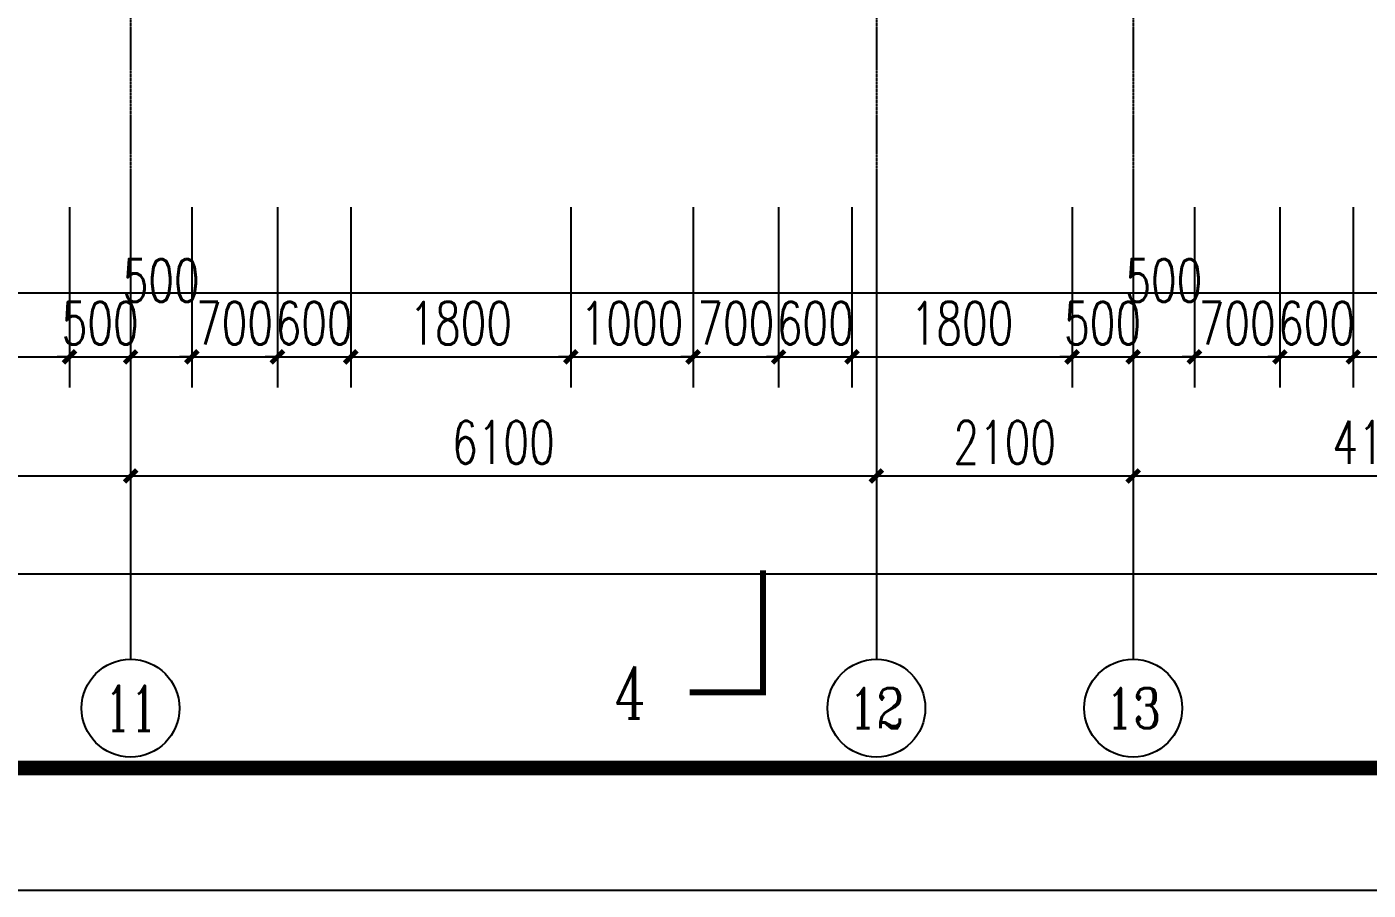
# Model space of a CAD drawing. Header units: millimetres. Extents: x 0 to 118900, y 0 to 84100.
# Drawn here: x 69249 to 80220, y 0 to 7066 of the extents above; entities that cross this region are included whole.
import ezdxf
from ezdxf.enums import TextEntityAlignment as Align

# ---------------------------------------------------------------- set-up
doc = ezdxf.new("R2010")
doc.units = ezdxf.units.MM
doc.linetypes.add('DOTE', pattern=[2.42, 2, -0.2, 0.02, -0.2])
for name, color, linetype in [('AXIS', 3, 'Continuous'), ('AXIS_TEXT', 7, 'Continuous'), ('DIM_SYMB', 3, 'Continuous'), ('DOTE', 1, 'DOTE'), ('PUB_DIM', 3, 'Continuous'), ('PUB_TEXT', 7, 'Continuous'), ('RD-侧石线', 9, 'Continuous'), ('图框', 7, 'Continuous')]:
    doc.layers.add(name, color=color, linetype=linetype)
doc.styles.add('_TCH_AXIS', font='COMPLEX', dxfattribs={"bigfont": 'GBCBIG'})
doc.styles.add('_TCH_LABEL', font='COMPLEX', dxfattribs={"bigfont": 'GBCBIG'})
doc.styles.add('COMPLEX', font='COMPLEX')
doc.styles.add('DIM_FONT', font='SIMPLEX', dxfattribs={"width": 0.7, "bigfont": 'GBCBIG'})
doc.styles.add('TKZ1_tjhts.shx', font='tjromant.shx', dxfattribs={"bigfont": 'tjhts.shx'})
doc.dimstyles.new('_TCH_ARCH&&100', dxfattribs={"dimtxt": 350, "dimasz": 100, "dimexe": 250, "dimexo": 300, "dimgap": 100, "dimtad": 1, "dimdec": 0, "dimzin": 0, "dimdsep": 46, "dimtxsty": 'DIM_FONT', "dimblk": 'ARCHTICK', "dimcen": 0.09, "dimclrt": 7, "dimazin": 2, "dimtfac": 1, "dimtdec": 0, "dimtix": 1, "dimtmove": 2, "dimatfit": 3, "dimldrblk": 'ARCHTICK', "dimfxl": 1, "dimtolj": 1, "dimtzin": 0, "dimarcsym": 0})

# ---------------------------------------------------------------- blocks, each defined once
blk = doc.blocks.new('TJAD_TK_A0_A')
at = {"layer": '图框'}
blk.add_line((-0.12, 0.06), (1188.88, 0.06), dxfattribs=at)
at = {"layer": '图框', "const_width": 1.2}
blk.add_lwpolyline([(1178.88, 10.06), (1178.88, 831.06), (24.88, 831.06), (24.88, 10.06)], close=True, dxfattribs=at)
at = {"style": 'TKZ1_tjhts.shx'}
for tag, p, height, flags in [('ClientChinese_001', (977.79, 443.57), 5, 8), ('ClientChinese_002', (1013.71, 434.65), 5, 8), ('DescriptionChineseA_001', (1089.55, 425.89), 3.6, 8), ('RevA', (1115.23, 424.56), 3, 8), ('ProjectNameChinese_001', (992.73, 296.22), 5, 8), ('SubProjectChinese_001', (1095.02, 282.68), 3, 8), ('SubProjectNo', (1158.66, 271.34), 3, 8), ('ApprovedBy', (1120.43, 250.26), 3.6, 8), ('ApprovedBySignPos', (1139.55, 247.78), 3.6, 9), ('ReviewedBy', (1120.43, 240.36), 3.6, 8), ('ReviewedBySignPos', (1139.55, 238.08), 3.6, 9), ('CheckedBy', (1120.43, 230.63), 3.6, 8), ('CheckedBySignPos', (1138.96, 228.13), 3.6, 9), ('PrincipalInCharge1', (1120.43, 219.88), 3.6, 8), ('PrincipalInCharge1SignPos', (1138.79, 217.18), 3.6, 9), ('PrincipalInCharge2', (1120.43, 210.44), 3.6, 8), ('PrincipalInCharge2SignPos', (1138.61, 207.69), 3.6, 9), ('DisciplineResponsible1', (1120.43, 200.15), 3.6, 8), ('DisciplineResponsible1SignPos', (1139.16, 197.4), 3.6, 9), ('DisciplineResponsible2', (1120.43, 190.13), 3.6, 8), ('DisciplineResponsible2SignPos', (1138.95, 187.58), 3.6, 9), ('DesignedBy1', (1120.43, 180.47), 3.6, 8), ('DesignedBy1SignPos', (1138.5, 177.67), 3.6, 9), ('DesignedBy2', (1120.43, 169.78), 3.6, 8), ('DesignedBy2SignPos', (1138.65, 167.23), 3.6, 9), ('DrawnBy', (1120.43, 160.19), 3.6, 8), ('DrawnBySignPos', (1138.65, 157.82), 3.6, 9), ('DisciplineChinese', (1119.24, 125.84), 3.6, 8), ('StageChinese', (1158.76, 125.37), 3.6, 8), ('DisciplineEnglish', (1119.42, 122.2), 2.2, 8), ('StageEnglish', (1158.94, 121.73), 2.2, 8), ('SheetNo', (1118.87, 114.03), 3, 8), ('Rev2', (1158.86, 113.56), 3, 8)]:
    blk.add_attdef(tag, p, '', height=height, dxfattribs=dict(at, flags=flags))
at = {"style": 'TKZ1_tjhts.shx', "width": 0.7, "flags": 8}
for tag, p, height in [('DateA', (1099.36, 424.56), 3), ('ProjectNo', (1119.31, 270.56), 3), ('ApprovedByDate', (1159.94, 250.39), 3.6), ('ReviewedByDate', (1159.94, 241), 3.6), ('CheckedByDate', (1159.94, 230.41), 3.6), ('PrincipalInCharge1Date', (1159.94, 220.36), 3.6), ('PrincipalInCharge2Date', (1159.94, 210.61), 3.6), ('DisciplineResponsible1Date', (1159.94, 200.05), 3.6), ('DisciplineResponsible2Date', (1159.94, 190.43), 3.6), ('DesignedBy1Date', (1159.94, 179.93), 3.6), ('DesignedBy2Date', (1159.94, 169.41), 3.6), ('DrawnByDate', (1159.94, 159.78), 3.6)]:
    blk.add_attdef(tag, p, '', height=height, dxfattribs=at)
at = {"style": 'TKZ1_tjhts.shx', "flags": 8}
for tag, height, p in [('DescriptionEnglishA', 2.2, (1150.82, 423.33)), ('ClientEnglish', 3, (1139.46, 390.63)), ('ProjectNameEnglish', 3, (1142.02, 290.26)), ('SubProjectEnglish', 2.2, (1148.76, 279.65)), ('SheetTitleEnglish', 3, (1142.79, 135.3))]:
    blk.add_attdef(tag, text='', height=height, dxfattribs=at).set_placement(p, align=Align.MIDDLE_CENTER)
at = {"style": 'TKZ1_tjhts.shx', "flags": 9}
for tag, p in [('Electricity3SignPos', (15.68, 269.92)), ('ELV3SignPos', (23.47, 269.59)), ('Electricity2SignPos', (15.71, 253.14)), ('ELV2SignPos', (23.5, 252.81)), ('Electricity1SignPos', (15.63, 237.78)), ('ELV1SignPos', (23.42, 237.46)), ('Power3SignPos', (23.18, 205.92)), ('HVAC3SignPos', (14.96, 205.89)), ('Power2SignPos', (23.38, 189.51)), ('HVAC2SignPos', (15.13, 189.18)), ('Power1SignPos', (23.75, 173.22)), ('HVAC1SignPos', (15.89, 173.16)), ('Plumbing3SignPos', (16.07, 141.15)), ('Structure7SignPos', (23.2, 141.11)), ('Plumbing2SignPos', (14.83, 125.62)), ('Structure6SignPos', (23, 125.87)), ('Structure5SignPos', (23, 110.08)), ('Plumbing1SignPos', (15.66, 109.11)), ('Structure4SignPos', (23, 93.78)), ('Architecture3SignPos', (16.07, 77.07)), ('Structure3SignPos', (22.74, 77.47)), ('Architecture2SignPos', (15.8, 61.24)), ('Structure2SignPos', (23.12, 62.01)), ('Architecture1SignPos', (16.88, 45.06)), ('Structure1SignPos', (23.11, 45.86))]:
    blk.add_attdef(tag, p, '', height=2.5, rotation=90, dxfattribs=at)
at = {"style": 'TKZ1_tjhts.shx', "flags": 8}
blk.add_attdef('SheetTitleChinese', text='', height=5, dxfattribs=at).set_placement((1140.42, 148.12), align=Align.TOP_CENTER)
blk = doc.blocks.new('_AXISO')
blk.add_circle((0, 0), 0.5)
at = {"layer": 'AXIS_TEXT', "style": 'COMPLEX', "width": 1.041667}
blk.add_attdef('A', text='', height=0.56, dxfattribs=at).set_placement((-0.25, -0.28), (0.25, -0.28), align=Align.FIT)
blk = doc.blocks.new('_ArchTick')
at = {"color": 0, "linetype": 'ByBlock', "const_width": 0.4}
blk.add_lwpolyline([(-0.5, -0.5), (0.5, 0.5)], dxfattribs=at)
blk = doc.blocks.new('*D50')
at = {"layer": 'AXIS', "color": 0, "lineweight": -2, "transparency": 16777216}
for p, q in [((718944, 1539853), (718944, 1536603)), ((791444, 1539853), (791444, 1536603)), ((718944, 1536853), (791444, 1536853))]:
    blk.add_line(p, q, dxfattribs=at)
at = {"layer": 'Defpoints', "color": 0, "transparency": 16777216}
for p in [(718944, 1540153), (791444, 1540153), (791444, 1536853)]:
    blk.add_point(p, dxfattribs=at)
at = {"layer": 'AXIS', "color": 0, "lineweight": -2, "transparency": 16777216, "xscale": 100, "yscale": 100, "zscale": 100, "rotation": 180}
blk.add_blockref('_ArchTick', (718944, 1536853), dxfattribs=at)
at = {"layer": 'AXIS', "color": 0, "lineweight": -2, "transparency": 16777216, "xscale": 100, "yscale": 100, "zscale": 100}
blk.add_blockref('_ArchTick', (791444, 1536853), dxfattribs=at)
at = {"layer": 'AXIS', "color": 7, "transparency": 16777216, "insert": (755194, 1537128), "char_height": 350, "attachment_point": 5, "style": 'DIM_FONT'}
blk.add_mtext('\\A1;72500', dxfattribs=at)
blk = doc.blocks.new('*D60')
at = {"layer": 'AXIS', "color": 0, "lineweight": -2, "transparency": 16777216}
for p, q in [((768944, 1539853), (768944, 1537403)), ((777144, 1539853), (777144, 1537403)), ((768944, 1537653), (777144, 1537653))]:
    blk.add_line(p, q, dxfattribs=at)
at = {"layer": 'Defpoints', "color": 0, "transparency": 16777216}
for p in [(768944, 1540153), (777144, 1540153), (777144, 1537653)]:
    blk.add_point(p, dxfattribs=at)
at = {"layer": 'AXIS', "color": 0, "lineweight": -2, "transparency": 16777216, "xscale": 100, "yscale": 100, "zscale": 100, "rotation": 180}
blk.add_blockref('_ArchTick', (768944, 1537653), dxfattribs=at)
at = {"layer": 'AXIS', "color": 0, "lineweight": -2, "transparency": 16777216, "xscale": 100, "yscale": 100, "zscale": 100}
blk.add_blockref('_ArchTick', (777144, 1537653), dxfattribs=at)
at = {"layer": 'AXIS', "color": 7, "transparency": 16777216, "insert": (773044, 1537928), "char_height": 350, "attachment_point": 5, "style": 'DIM_FONT'}
blk.add_mtext('\\A1;8200', dxfattribs=at)
blk = doc.blocks.new('*D61')
at = {"layer": 'AXIS', "color": 0, "lineweight": -2, "transparency": 16777216}
for p, q in [((777144, 1539853), (777144, 1537403)), ((783244, 1539853), (783244, 1537403)), ((777144, 1537653), (783244, 1537653))]:
    blk.add_line(p, q, dxfattribs=at)
at = {"layer": 'Defpoints', "color": 0, "transparency": 16777216}
for p in [(777144, 1540153), (783244, 1540153), (783244, 1537653)]:
    blk.add_point(p, dxfattribs=at)
at = {"layer": 'AXIS', "color": 0, "lineweight": -2, "transparency": 16777216, "xscale": 100, "yscale": 100, "zscale": 100, "rotation": 180}
blk.add_blockref('_ArchTick', (777144, 1537653), dxfattribs=at)
at = {"layer": 'AXIS', "color": 0, "lineweight": -2, "transparency": 16777216, "xscale": 100, "yscale": 100, "zscale": 100}
blk.add_blockref('_ArchTick', (783244, 1537653), dxfattribs=at)
at = {"layer": 'AXIS', "color": 7, "transparency": 16777216, "insert": (780194, 1537928), "char_height": 350, "attachment_point": 5, "style": 'DIM_FONT'}
blk.add_mtext('\\A1;6100', dxfattribs=at)
blk = doc.blocks.new('*D62')
at = {"layer": 'AXIS', "color": 0, "lineweight": -2, "transparency": 16777216}
for p, q in [((783244, 1539853), (783244, 1537403)), ((785344, 1539853), (785344, 1537403)), ((783244, 1537653), (785344, 1537653))]:
    blk.add_line(p, q, dxfattribs=at)
at = {"layer": 'Defpoints', "color": 0, "transparency": 16777216}
for p in [(783244, 1540153), (785344, 1540153), (785344, 1537653)]:
    blk.add_point(p, dxfattribs=at)
at = {"layer": 'AXIS', "color": 0, "lineweight": -2, "transparency": 16777216, "xscale": 100, "yscale": 100, "zscale": 100, "rotation": 180}
blk.add_blockref('_ArchTick', (783244, 1537653), dxfattribs=at)
at = {"layer": 'AXIS', "color": 0, "lineweight": -2, "transparency": 16777216, "xscale": 100, "yscale": 100, "zscale": 100}
blk.add_blockref('_ArchTick', (785344, 1537653), dxfattribs=at)
at = {"layer": 'AXIS', "color": 7, "transparency": 16777216, "insert": (784294, 1537928), "char_height": 350, "attachment_point": 5, "style": 'DIM_FONT'}
blk.add_mtext('\\A1;2100', dxfattribs=at)
blk = doc.blocks.new('*D63')
at = {"layer": 'AXIS', "color": 0, "lineweight": -2, "transparency": 16777216}
for p, q in [((785344, 1539853), (785344, 1537403)), ((789444, 1539853), (789444, 1537403)), ((785344, 1537653), (789444, 1537653))]:
    blk.add_line(p, q, dxfattribs=at)
at = {"layer": 'Defpoints', "color": 0, "transparency": 16777216}
for p in [(785344, 1540153), (789444, 1540153), (789444, 1537653)]:
    blk.add_point(p, dxfattribs=at)
at = {"layer": 'AXIS', "color": 0, "lineweight": -2, "transparency": 16777216, "xscale": 100, "yscale": 100, "zscale": 100, "rotation": 180}
blk.add_blockref('_ArchTick', (785344, 1537653), dxfattribs=at)
at = {"layer": 'AXIS', "color": 0, "lineweight": -2, "transparency": 16777216, "xscale": 100, "yscale": 100, "zscale": 100}
blk.add_blockref('_ArchTick', (789444, 1537653), dxfattribs=at)
at = {"layer": 'AXIS', "color": 7, "transparency": 16777216, "insert": (787394, 1537928), "char_height": 350, "attachment_point": 5, "style": 'DIM_FONT'}
blk.add_mtext('\\A1;4100', dxfattribs=at)
blk = doc.blocks.new('*D324')
at = {"layer": 'Defpoints', "color": 0, "transparency": 16777216}
for p in [(67798, 5890), (69598, 5890), (69598, 4365)]:
    blk.add_point(p, dxfattribs=at)
at = {"layer": 'PUB_DIM', "color": 0, "lineweight": -2, "transparency": 16777216}
for p, q in [((67798, 5590), (67798, 4115)), ((69598, 5590), (69598, 4115)), ((67798, 4365), (69598, 4365))]:
    blk.add_line(p, q, dxfattribs=at)
at = {"layer": 'PUB_DIM', "color": 0, "lineweight": -2, "transparency": 16777216, "xscale": 100, "yscale": 100, "zscale": 100, "rotation": 180}
blk.add_blockref('_ArchTick', (67798, 4365), dxfattribs=at)
at = {"layer": 'PUB_DIM', "color": 0, "lineweight": -2, "transparency": 16777216, "xscale": 100, "yscale": 100, "zscale": 100}
blk.add_blockref('_ArchTick', (69598, 4365), dxfattribs=at)
at = {"layer": 'PUB_DIM', "color": 7, "transparency": 16777216, "insert": (68698, 4640), "char_height": 350, "attachment_point": 5, "style": 'DIM_FONT'}
blk.add_mtext('\\A1;1800', dxfattribs=at)
blk = doc.blocks.new('*D325')
at = {"layer": 'Defpoints', "color": 0, "transparency": 16777216}
for p in [(69598, 5890), (70098, 5890), (70098, 4365)]:
    blk.add_point(p, dxfattribs=at)
at = {"layer": 'PUB_DIM', "color": 0, "lineweight": -2, "transparency": 16777216}
for p, q in [((69598, 5590), (69598, 4115)), ((70098, 5590), (70098, 4115)), ((69598, 4365), (69498, 4365)), ((69598, 4365), (70098, 4365)), ((70098, 4365), (70198, 4365))]:
    blk.add_line(p, q, dxfattribs=at)
at = {"layer": 'PUB_DIM', "color": 0, "lineweight": -2, "transparency": 16777216, "xscale": 100, "yscale": 100, "zscale": 100}
blk.add_blockref('_ArchTick', (69598, 4365), dxfattribs=at)
at = {"layer": 'PUB_DIM', "color": 0, "lineweight": -2, "transparency": 16777216, "xscale": 100, "yscale": 100, "zscale": 100, "rotation": 180}
blk.add_blockref('_ArchTick', (70098, 4365), dxfattribs=at)
at = {"layer": 'PUB_DIM', "color": 7, "transparency": 16777216, "insert": (69848, 4640), "char_height": 350, "attachment_point": 5, "style": 'DIM_FONT'}
blk.add_mtext('\\A1;500', dxfattribs=at)
blk = doc.blocks.new('*D326')
at = {"layer": 'Defpoints', "color": 0, "transparency": 16777216}
for p in [(70098, 5890), (70598, 5890), (70598, 4365)]:
    blk.add_point(p, dxfattribs=at)
at = {"layer": 'PUB_DIM', "color": 0, "lineweight": -2, "transparency": 16777216}
for p, q in [((70098, 5590), (70098, 4115)), ((70598, 5590), (70598, 4115)), ((70098, 4365), (70598, 4365))]:
    blk.add_line(p, q, dxfattribs=at)
at = {"layer": 'PUB_DIM', "color": 0, "lineweight": -2, "transparency": 16777216, "xscale": 100, "yscale": 100, "zscale": 100, "rotation": 180}
blk.add_blockref('_ArchTick', (70098, 4365), dxfattribs=at)
at = {"layer": 'PUB_DIM', "color": 0, "lineweight": -2, "transparency": 16777216, "xscale": 100, "yscale": 100, "zscale": 100}
blk.add_blockref('_ArchTick', (70598, 4365), dxfattribs=at)
at = {"layer": 'PUB_DIM', "color": 7, "transparency": 16777216, "insert": (70348, 4990), "char_height": 350, "attachment_point": 5, "style": 'DIM_FONT'}
blk.add_mtext('\\A1;500', dxfattribs=at)
blk = doc.blocks.new('*D327')
at = {"layer": 'Defpoints', "color": 0, "transparency": 16777216}
for p in [(70598, 5890), (71298, 5890), (71298, 4365)]:
    blk.add_point(p, dxfattribs=at)
at = {"layer": 'PUB_DIM', "color": 0, "lineweight": -2, "transparency": 16777216}
for p, q in [((70598, 5590), (70598, 4115)), ((71298, 5590), (71298, 4115)), ((70598, 4365), (70498, 4365)), ((70598, 4365), (71298, 4365)), ((71298, 4365), (71398, 4365))]:
    blk.add_line(p, q, dxfattribs=at)
at = {"layer": 'PUB_DIM', "color": 0, "lineweight": -2, "transparency": 16777216, "xscale": 100, "yscale": 100, "zscale": 100}
blk.add_blockref('_ArchTick', (70598, 4365), dxfattribs=at)
at = {"layer": 'PUB_DIM', "color": 0, "lineweight": -2, "transparency": 16777216, "xscale": 100, "yscale": 100, "zscale": 100, "rotation": 180}
blk.add_blockref('_ArchTick', (71298, 4365), dxfattribs=at)
at = {"layer": 'PUB_DIM', "color": 7, "transparency": 16777216, "insert": (70948, 4640), "char_height": 350, "attachment_point": 5, "style": 'DIM_FONT'}
blk.add_mtext('\\A1;700', dxfattribs=at)
blk = doc.blocks.new('*D328')
at = {"layer": 'Defpoints', "color": 0, "transparency": 16777216}
for p in [(71298, 5890), (71898, 5890), (71898, 4365)]:
    blk.add_point(p, dxfattribs=at)
at = {"layer": 'PUB_DIM', "color": 0, "lineweight": -2, "transparency": 16777216}
for p, q in [((71298, 5590), (71298, 4115)), ((71898, 5590), (71898, 4115)), ((71298, 4365), (71198, 4365)), ((71298, 4365), (71898, 4365)), ((71898, 4365), (71998, 4365))]:
    blk.add_line(p, q, dxfattribs=at)
at = {"layer": 'PUB_DIM', "color": 0, "lineweight": -2, "transparency": 16777216, "xscale": 100, "yscale": 100, "zscale": 100}
blk.add_blockref('_ArchTick', (71298, 4365), dxfattribs=at)
at = {"layer": 'PUB_DIM', "color": 0, "lineweight": -2, "transparency": 16777216, "xscale": 100, "yscale": 100, "zscale": 100, "rotation": 180}
blk.add_blockref('_ArchTick', (71898, 4365), dxfattribs=at)
at = {"layer": 'PUB_DIM', "color": 7, "transparency": 16777216, "insert": (71598, 4640), "char_height": 350, "attachment_point": 5, "style": 'DIM_FONT'}
blk.add_mtext('\\A1;600', dxfattribs=at)
blk = doc.blocks.new('*D329')
at = {"layer": 'Defpoints', "color": 0, "transparency": 16777216}
for p in [(71898, 5890), (73698, 5890), (73698, 4365)]:
    blk.add_point(p, dxfattribs=at)
at = {"layer": 'PUB_DIM', "color": 0, "lineweight": -2, "transparency": 16777216}
for p, q in [((71898, 5590), (71898, 4115)), ((73698, 5590), (73698, 4115)), ((71898, 4365), (73698, 4365))]:
    blk.add_line(p, q, dxfattribs=at)
at = {"layer": 'PUB_DIM', "color": 0, "lineweight": -2, "transparency": 16777216, "xscale": 100, "yscale": 100, "zscale": 100, "rotation": 180}
blk.add_blockref('_ArchTick', (71898, 4365), dxfattribs=at)
at = {"layer": 'PUB_DIM', "color": 0, "lineweight": -2, "transparency": 16777216, "xscale": 100, "yscale": 100, "zscale": 100}
blk.add_blockref('_ArchTick', (73698, 4365), dxfattribs=at)
at = {"layer": 'PUB_DIM', "color": 7, "transparency": 16777216, "insert": (72798, 4640), "char_height": 350, "attachment_point": 5, "style": 'DIM_FONT'}
blk.add_mtext('\\A1;1800', dxfattribs=at)
blk = doc.blocks.new('*D330')
at = {"layer": 'Defpoints', "color": 0, "transparency": 16777216}
for p in [(73698, 5890), (74698, 5890), (74698, 4365)]:
    blk.add_point(p, dxfattribs=at)
at = {"layer": 'PUB_DIM', "color": 0, "lineweight": -2, "transparency": 16777216}
for p, q in [((73698, 5590), (73698, 4115)), ((74698, 5590), (74698, 4115)), ((73698, 4365), (73598, 4365)), ((73698, 4365), (74698, 4365)), ((74698, 4365), (74798, 4365))]:
    blk.add_line(p, q, dxfattribs=at)
at = {"layer": 'PUB_DIM', "color": 0, "lineweight": -2, "transparency": 16777216, "xscale": 100, "yscale": 100, "zscale": 100}
blk.add_blockref('_ArchTick', (73698, 4365), dxfattribs=at)
at = {"layer": 'PUB_DIM', "color": 0, "lineweight": -2, "transparency": 16777216, "xscale": 100, "yscale": 100, "zscale": 100, "rotation": 180}
blk.add_blockref('_ArchTick', (74698, 4365), dxfattribs=at)
at = {"layer": 'PUB_DIM', "color": 7, "transparency": 16777216, "insert": (74198, 4640), "char_height": 350, "attachment_point": 5, "style": 'DIM_FONT'}
blk.add_mtext('\\A1;1000', dxfattribs=at)
blk = doc.blocks.new('*D331')
at = {"layer": 'Defpoints', "color": 0, "transparency": 16777216}
for p in [(74698, 5890), (75398, 5890), (75398, 4365)]:
    blk.add_point(p, dxfattribs=at)
at = {"layer": 'PUB_DIM', "color": 0, "lineweight": -2, "transparency": 16777216}
for p, q in [((74698, 5590), (74698, 4115)), ((75398, 5590), (75398, 4115)), ((74698, 4365), (74598, 4365)), ((74698, 4365), (75398, 4365)), ((75398, 4365), (75498, 4365))]:
    blk.add_line(p, q, dxfattribs=at)
at = {"layer": 'PUB_DIM', "color": 0, "lineweight": -2, "transparency": 16777216, "xscale": 100, "yscale": 100, "zscale": 100}
blk.add_blockref('_ArchTick', (74698, 4365), dxfattribs=at)
at = {"layer": 'PUB_DIM', "color": 0, "lineweight": -2, "transparency": 16777216, "xscale": 100, "yscale": 100, "zscale": 100, "rotation": 180}
blk.add_blockref('_ArchTick', (75398, 4365), dxfattribs=at)
at = {"layer": 'PUB_DIM', "color": 7, "transparency": 16777216, "insert": (75048, 4640), "char_height": 350, "attachment_point": 5, "style": 'DIM_FONT'}
blk.add_mtext('\\A1;700', dxfattribs=at)
blk = doc.blocks.new('*D332')
at = {"layer": 'Defpoints', "color": 0, "transparency": 16777216}
for p in [(75398, 5890), (75998, 5890), (75998, 4365)]:
    blk.add_point(p, dxfattribs=at)
at = {"layer": 'PUB_DIM', "color": 0, "lineweight": -2, "transparency": 16777216}
for p, q in [((75398, 5590), (75398, 4115)), ((75998, 5590), (75998, 4115)), ((75398, 4365), (75298, 4365)), ((75398, 4365), (75998, 4365)), ((75998, 4365), (76098, 4365))]:
    blk.add_line(p, q, dxfattribs=at)
at = {"layer": 'PUB_DIM', "color": 0, "lineweight": -2, "transparency": 16777216, "xscale": 100, "yscale": 100, "zscale": 100}
blk.add_blockref('_ArchTick', (75398, 4365), dxfattribs=at)
at = {"layer": 'PUB_DIM', "color": 0, "lineweight": -2, "transparency": 16777216, "xscale": 100, "yscale": 100, "zscale": 100, "rotation": 180}
blk.add_blockref('_ArchTick', (75998, 4365), dxfattribs=at)
at = {"layer": 'PUB_DIM', "color": 7, "transparency": 16777216, "insert": (75698, 4640), "char_height": 350, "attachment_point": 5, "style": 'DIM_FONT'}
blk.add_mtext('\\A1;600', dxfattribs=at)
blk = doc.blocks.new('*D333')
at = {"layer": 'Defpoints', "color": 0, "transparency": 16777216}
for p in [(75998, 5890), (77798, 5890), (77798, 4365)]:
    blk.add_point(p, dxfattribs=at)
at = {"layer": 'PUB_DIM', "color": 0, "lineweight": -2, "transparency": 16777216}
for p, q in [((75998, 5590), (75998, 4115)), ((77798, 5590), (77798, 4115)), ((75998, 4365), (77798, 4365))]:
    blk.add_line(p, q, dxfattribs=at)
at = {"layer": 'PUB_DIM', "color": 0, "lineweight": -2, "transparency": 16777216, "xscale": 100, "yscale": 100, "zscale": 100, "rotation": 180}
blk.add_blockref('_ArchTick', (75998, 4365), dxfattribs=at)
at = {"layer": 'PUB_DIM', "color": 0, "lineweight": -2, "transparency": 16777216, "xscale": 100, "yscale": 100, "zscale": 100}
blk.add_blockref('_ArchTick', (77798, 4365), dxfattribs=at)
at = {"layer": 'PUB_DIM', "color": 7, "transparency": 16777216, "insert": (76898, 4640), "char_height": 350, "attachment_point": 5, "style": 'DIM_FONT'}
blk.add_mtext('\\A1;1800', dxfattribs=at)
blk = doc.blocks.new('*D334')
at = {"layer": 'Defpoints', "color": 0, "transparency": 16777216}
for p in [(77798, 5890), (78298, 5890), (78298, 4365)]:
    blk.add_point(p, dxfattribs=at)
at = {"layer": 'PUB_DIM', "color": 0, "lineweight": -2, "transparency": 16777216}
for p, q in [((77798, 5590), (77798, 4115)), ((78298, 5590), (78298, 4115)), ((77798, 4365), (77698, 4365)), ((77798, 4365), (78298, 4365)), ((78298, 4365), (78398, 4365))]:
    blk.add_line(p, q, dxfattribs=at)
at = {"layer": 'PUB_DIM', "color": 0, "lineweight": -2, "transparency": 16777216, "xscale": 100, "yscale": 100, "zscale": 100}
blk.add_blockref('_ArchTick', (77798, 4365), dxfattribs=at)
at = {"layer": 'PUB_DIM', "color": 0, "lineweight": -2, "transparency": 16777216, "xscale": 100, "yscale": 100, "zscale": 100, "rotation": 180}
blk.add_blockref('_ArchTick', (78298, 4365), dxfattribs=at)
at = {"layer": 'PUB_DIM', "color": 7, "transparency": 16777216, "insert": (78048, 4640), "char_height": 350, "attachment_point": 5, "style": 'DIM_FONT'}
blk.add_mtext('\\A1;500', dxfattribs=at)
blk = doc.blocks.new('*D335')
at = {"layer": 'Defpoints', "color": 0, "transparency": 16777216}
for p in [(78298, 5890), (78798, 5890), (78798, 4365)]:
    blk.add_point(p, dxfattribs=at)
at = {"layer": 'PUB_DIM', "color": 0, "lineweight": -2, "transparency": 16777216}
for p, q in [((78298, 5590), (78298, 4115)), ((78798, 5590), (78798, 4115)), ((78298, 4365), (78798, 4365))]:
    blk.add_line(p, q, dxfattribs=at)
at = {"layer": 'PUB_DIM', "color": 0, "lineweight": -2, "transparency": 16777216, "xscale": 100, "yscale": 100, "zscale": 100, "rotation": 180}
blk.add_blockref('_ArchTick', (78298, 4365), dxfattribs=at)
at = {"layer": 'PUB_DIM', "color": 0, "lineweight": -2, "transparency": 16777216, "xscale": 100, "yscale": 100, "zscale": 100}
blk.add_blockref('_ArchTick', (78798, 4365), dxfattribs=at)
at = {"layer": 'PUB_DIM', "color": 7, "transparency": 16777216, "insert": (78548, 4990), "char_height": 350, "attachment_point": 5, "style": 'DIM_FONT'}
blk.add_mtext('\\A1;500', dxfattribs=at)
blk = doc.blocks.new('*D336')
at = {"layer": 'Defpoints', "color": 0, "transparency": 16777216}
for p in [(78798, 5890), (79498, 5890), (79498, 4365)]:
    blk.add_point(p, dxfattribs=at)
at = {"layer": 'PUB_DIM', "color": 0, "lineweight": -2, "transparency": 16777216}
for p, q in [((78798, 5590), (78798, 4115)), ((79498, 5590), (79498, 4115)), ((78798, 4365), (78698, 4365)), ((78798, 4365), (79498, 4365)), ((79498, 4365), (79598, 4365))]:
    blk.add_line(p, q, dxfattribs=at)
at = {"layer": 'PUB_DIM', "color": 0, "lineweight": -2, "transparency": 16777216, "xscale": 100, "yscale": 100, "zscale": 100}
blk.add_blockref('_ArchTick', (78798, 4365), dxfattribs=at)
at = {"layer": 'PUB_DIM', "color": 0, "lineweight": -2, "transparency": 16777216, "xscale": 100, "yscale": 100, "zscale": 100, "rotation": 180}
blk.add_blockref('_ArchTick', (79498, 4365), dxfattribs=at)
at = {"layer": 'PUB_DIM', "color": 7, "transparency": 16777216, "insert": (79148, 4640), "char_height": 350, "attachment_point": 5, "style": 'DIM_FONT'}
blk.add_mtext('\\A1;700', dxfattribs=at)
blk = doc.blocks.new('*D337')
at = {"layer": 'Defpoints', "color": 0, "transparency": 16777216}
for p in [(79498, 5890), (80098, 5890), (80098, 4365)]:
    blk.add_point(p, dxfattribs=at)
at = {"layer": 'PUB_DIM', "color": 0, "lineweight": -2, "transparency": 16777216}
for p, q in [((79498, 5590), (79498, 4115)), ((80098, 5590), (80098, 4115)), ((79498, 4365), (79398, 4365)), ((79498, 4365), (80098, 4365)), ((80098, 4365), (80198, 4365))]:
    blk.add_line(p, q, dxfattribs=at)
at = {"layer": 'PUB_DIM', "color": 0, "lineweight": -2, "transparency": 16777216, "xscale": 100, "yscale": 100, "zscale": 100}
blk.add_blockref('_ArchTick', (79498, 4365), dxfattribs=at)
at = {"layer": 'PUB_DIM', "color": 0, "lineweight": -2, "transparency": 16777216, "xscale": 100, "yscale": 100, "zscale": 100, "rotation": 180}
blk.add_blockref('_ArchTick', (80098, 4365), dxfattribs=at)
at = {"layer": 'PUB_DIM', "color": 7, "transparency": 16777216, "insert": (79798, 4640), "char_height": 350, "attachment_point": 5, "style": 'DIM_FONT'}
blk.add_mtext('\\A1;600', dxfattribs=at)
blk = doc.blocks.new('*D338')
at = {"layer": 'Defpoints', "color": 0, "transparency": 16777216}
for p in [(80098, 5890), (81898, 5890), (81898, 4365)]:
    blk.add_point(p, dxfattribs=at)
at = {"layer": 'PUB_DIM', "color": 0, "lineweight": -2, "transparency": 16777216}
for p, q in [((80098, 5590), (80098, 4115)), ((81898, 5590), (81898, 4115)), ((80098, 4365), (81898, 4365))]:
    blk.add_line(p, q, dxfattribs=at)
at = {"layer": 'PUB_DIM', "color": 0, "lineweight": -2, "transparency": 16777216, "xscale": 100, "yscale": 100, "zscale": 100, "rotation": 180}
blk.add_blockref('_ArchTick', (80098, 4365), dxfattribs=at)
at = {"layer": 'PUB_DIM', "color": 0, "lineweight": -2, "transparency": 16777216, "xscale": 100, "yscale": 100, "zscale": 100}
blk.add_blockref('_ArchTick', (81898, 4365), dxfattribs=at)
at = {"layer": 'PUB_DIM', "color": 7, "transparency": 16777216, "insert": (80998, 4640), "char_height": 350, "attachment_point": 5, "style": 'DIM_FONT'}
blk.add_mtext('\\A1;1800', dxfattribs=at)
blk = doc.blocks.new('AXIS-NET-07')
at = {"layer": 'AXIS'}
for p, q in [((777144, 1540152.8), (777144, 1536152.8)), ((783244, 1540152.8), (783244, 1536152.8)), ((785344, 1540152.8), (785344, 1536152.8))]:
    blk.add_line(p, q, dxfattribs=at)
at = {"layer": 'DOTE'}
for p, q in [((777144, 1612362.8), (777144, 1540152.8)), ((783244, 1612362.8), (783244, 1540152.8)), ((785344, 1612362.8), (785344, 1540152.8))]:
    blk.add_line(p, q, dxfattribs=at)
at = {"layer": 'AXIS'}
ref = blk.add_blockref('_AXISO', (777144, 1535752.8), dxfattribs=dict(at, xscale=800, yscale=800, zscale=800))
ref.add_attrib('A', '11', dxfattribs={"layer": 'AXIS_TEXT', "ltscale": 20, "height": 368.76, "style": '_TCH_AXIS'}).set_placement((776933.3, 1535568.4), (777354.7, 1535568.4), align=Align.FIT)
ref = blk.add_blockref('_AXISO', (783244, 1535752.8), dxfattribs=dict(at, xscale=800, yscale=800, zscale=800))
ref.add_attrib('A', '12', dxfattribs={"layer": 'AXIS_TEXT', "ltscale": 20, "height": 328.45, "style": '_TCH_AXIS'}).set_placement((783017.2, 1535588.6), (783470.8, 1535588.6), align=Align.FIT)
ref = blk.add_blockref('_AXISO', (785344, 1535752.8), dxfattribs=dict(at, xscale=800, yscale=800, zscale=800))
ref.add_attrib('A', '13', dxfattribs={"layer": 'AXIS_TEXT', "ltscale": 20, "height": 328.45, "style": '_TCH_AXIS'}).set_placement((785117.2, 1535588.6), (785570.8, 1535588.6), align=Align.FIT)
for p1, p2, distance, picture, middle in [((718944, 1540152.8), (791444, 1540152.8), -3300, '*D50', (755194, 1537127.8)), ((768944, 1540152.8), (777144, 1540152.8), -2500, '*D60', (773044, 1537927.8)), ((777144, 1540152.8), (783244, 1540152.8), -2500, '*D61', (780194, 1537927.8)), ((783244, 1540152.8), (785344, 1540152.8), -2500, '*D62', (784294, 1537927.8)), ((785344, 1540152.8), (789444, 1540152.8), -2500, '*D63', (787394, 1537927.8))]:
    dim = blk.add_aligned_dim(p1=p1, p2=p2, distance=distance, dimstyle='_TCH_ARCH&&100', dxfattribs=at)
    dim.commit()
    dim.dimension.update_dxf_attribs({"geometry": picture, "text_midpoint": middle})

msp = doc.modelspace()

# ---------------------------------------------------------------- linework, layer by layer
at = {"layer": 'DIM_SYMB', "const_width": 50}
msp.add_lwpolyline([(75269.5, 2618.5), (75269.5, 1618.5), (74669.5, 1618.5)], dxfattribs=at)
at = {"layer": 'RD-侧石线'}
msp.add_lwpolyline([(2500, 4889.5), (81497.7, 4889.5, 0.415039), (93497.7, 16923.4), (93497.7, 19990, 0.4142005), (81497.7, 31989.5), (51597.7, 31989.5), (45797.6, 31989.5)], format="xyb", dxfattribs=at)

# ---------------------------------------------------------------- block references
at = {"layer": 'DOTE'}
msp.add_blockref('AXIS-NET-07', (-707046.5, -1534262.9), dxfattribs=at)
at = {"layer": '图框', "xscale": 100, "yscale": 100, "zscale": 100}
msp.add_blockref('TJAD_TK_A0_A', (12.1, -5.7), dxfattribs=at)

# ---------------------------------------------------------------- texts
at = {"layer": 'PUB_TEXT', "style": '_TCH_LABEL', "width": 0.705882}
msp.add_text('4', height=425, dxfattribs=at).set_placement((74055.2, 1406))

# ---------------------------------------------------------------- dimensions: what is measured, and where the dimension line sits
at = {"layer": 'PUB_DIM'}
for p1, p2, picture, middle in [((67797.6, 5889.9), (69597.6, 5889.9), '*D324', (68697.6, 4639.9)), ((69597.6, 5889.9), (70097.6, 5889.9), '*D325', (69847.6, 4639.9)), ((70597.6, 5889.9), (71297.6, 5889.9), '*D327', (70947.6, 4639.9)), ((71297.6, 5889.9), (71897.6, 5889.9), '*D328', (71597.6, 4639.9)), ((71897.6, 5889.9), (73697.6, 5889.9), '*D329', (72797.6, 4639.9)), ((73697.6, 5889.9), (74697.6, 5889.9), '*D330', (74197.6, 4639.9)), ((74697.6, 5889.9), (75397.6, 5889.9), '*D331', (75047.6, 4639.9)), ((75397.6, 5889.9), (75997.6, 5889.9), '*D332', (75697.6, 4639.9)), ((75997.6, 5889.9), (77797.6, 5889.9), '*D333', (76897.6, 4639.9)), ((77797.6, 5889.9), (78297.6, 5889.9), '*D334', (78047.6, 4639.9)), ((78797.6, 5889.9), (79497.6, 5889.9), '*D336', (79147.6, 4639.9)), ((79497.6, 5889.9), (80097.6, 5889.9), '*D337', (79797.6, 4639.9)), ((80097.6, 5889.9), (81897.6, 5889.9), '*D338', (80997.6, 4639.9))]:
    dim = msp.add_aligned_dim(p1=p1, p2=p2, distance=-1525, dimstyle='_TCH_ARCH&&100', dxfattribs=at)
    dim.commit()
    dim.dimension.update_dxf_attribs({"geometry": picture, "text_midpoint": middle})
for base, p1, p2, picture, middle in [((70597.6, 4364.9), (70097.6, 5889.9), (70597.6, 5889.9), '*D326', (70347.6, 4989.9)), ((78797.6, 4364.9), (78297.6, 5889.9), (78797.6, 5889.9), '*D335', (78547.6, 4989.9))]:
    dim = msp.add_linear_dim(base=base, p1=p1, p2=p2, angle=0, dimstyle='_TCH_ARCH&&100', dxfattribs=at)
    dim.commit()
    dim.dimension.update_dxf_attribs({"geometry": picture, "text_midpoint": middle, "dimtype": 161})

doc.saveas('drawing.dxf')
